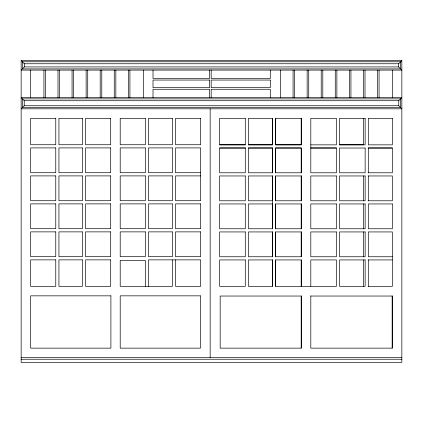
<?xml version="1.0" encoding="UTF-8"?>
<svg xmlns="http://www.w3.org/2000/svg" width="423" height="423" viewBox="0 0 423 423"><rect width="100%" height="100%" fill="white"/><g stroke="black" fill="none" stroke-linecap="round" stroke-linejoin="round"><path stroke-width="0.63" d="M24.323 66.929L21.15 70.096L401.85 70.096L398.678 66.929L24.323 66.929L24.323 63.757L21.15 60.589L21.15 362.411L401.85 362.411L401.85 60.589L21.15 60.589M24.233 105.734L21.15 108.817L401.85 108.817L398.767 105.734L24.233 105.734L24.233 100.722L21.15 97.639L401.85 97.639L398.767 100.722L24.233 100.722M24.323 63.757L398.678 63.757L401.85 60.589M219.669 144.798L245.282 144.798M248.449 144.798L272.507 144.798L272.507 118.329L248.449 118.329L248.449 144.851L272.423 144.851L272.423 118.329M339.584 144.798L363.558 144.798L363.558 118.329M310.805 144.851L336.417 144.851L336.417 118.329L310.805 118.329L310.805 172.785L336.417 172.785L336.417 147.965L310.805 147.965M368.042 147.965L392.338 147.965L392.338 172.785L368.042 172.785M219.669 148.024L245.282 148.024M248.449 148.024L272.423 148.024L272.423 172.785M310.805 148.024L336.417 148.024M392.338 148.024L368.311 148.024L368.311 172.785M200.645 172.721L175.54 172.721L175.54 147.902L200.645 147.902L200.645 200.714L175.54 200.714L175.54 175.894L200.645 175.894M368.042 175.957L392.338 175.957L392.338 200.777L368.042 200.777M392.338 256.756L368.311 256.756L368.311 231.936L392.338 231.936L392.338 286.334L368.042 286.334M368.042 259.928L392.338 259.928M310.805 296.042L392.338 296.042L392.338 348.145L310.805 348.145L310.805 295.841M21.15 357.657L401.85 357.657M21.15 359.243L401.85 359.243M398.767 100.722L398.767 105.734M398.678 63.757L398.678 66.929M392.338 70.096L392.338 97.639M392.142 295.841L392.142 348.145M379.066 70.096L379.066 97.639M377.48 70.096L377.48 97.639M368.311 175.957L368.311 200.777M368.311 259.928L368.311 286.334M365.001 70.096L365.001 97.639M363.558 175.957L363.558 200.777M363.558 203.944L363.558 228.769M363.558 231.936L363.558 256.756M363.558 259.928L363.558 286.334M363.415 70.096L363.415 97.639M350.931 70.096L350.931 97.639M349.35 70.096L349.35 97.639M336.867 70.096L336.867 97.639M335.28 70.096L335.28 97.639M322.802 70.096L322.802 97.639M321.216 70.096L321.216 97.639M310.805 286.334L310.805 259.928L336.417 259.928L336.417 286.334L275.59 286.334L275.59 259.928L301.292 259.928L301.292 286.334M308.732 70.096L308.732 97.639M307.151 70.096L307.151 97.639M301.292 295.841L301.292 348.145L220.172 348.145L220.172 296.042L301.202 296.042L301.202 348.145M301.202 118.329L301.202 144.851L275.59 144.851L275.59 118.329L301.292 118.329L301.292 144.798L275.68 144.798L275.68 118.329M301.202 172.785L301.202 148.024L275.59 148.024L275.59 172.785L301.292 172.785L301.292 147.965L275.68 147.965L275.68 172.785M301.202 175.957L301.202 200.777M301.202 203.944L301.202 228.769M301.202 231.936L301.202 256.756M301.202 259.928L301.202 286.334M294.667 70.096L294.667 97.639M293.081 70.096L293.081 97.639M280.602 70.096L280.602 97.639M275.68 175.957L275.68 200.777M275.68 203.944L275.68 228.769M275.68 231.936L275.68 256.756M275.68 259.928L275.68 286.334M272.423 175.957L272.423 228.769M272.423 231.936L272.423 256.756M272.423 259.928L272.423 286.334M270.297 70.096L270.297 78.467L211.177 78.467L211.177 70.096M270.297 97.639L270.297 89.269L211.177 89.269L211.177 97.639M210.157 108.817L210.157 357.657M209.591 70.096L209.591 78.467L153.01 78.467L153.01 70.096M209.591 97.639L209.591 89.269L153.01 89.269L153.01 97.639M175.54 259.865L175.54 286.334L200.645 286.334L200.645 259.865L148.484 259.865L148.484 286.334M172.373 259.865L172.373 286.334L120.211 286.334L120.211 260.378L145.316 260.378L145.316 286.334M143.503 70.096L143.503 97.639M129.919 70.096L129.919 97.639M128.333 70.096L128.333 97.639M115.849 70.096L115.849 97.639M114.268 70.096L114.268 97.639M101.784 70.096L101.784 97.639M100.198 70.096L100.198 97.639M87.72 70.096L87.72 97.639M86.133 70.096L86.133 97.639M73.65 70.096L73.65 97.639M72.069 70.096L72.069 97.639M59.585 70.096L59.585 97.639M57.999 70.096L57.999 97.639M45.52 70.096L45.52 97.639M43.934 70.096L43.934 97.639M30.662 70.096L30.662 97.639M400.66 61.779L22.34 61.779L22.34 68.912L400.66 68.912L400.66 61.779M209.591 80.053L153.01 80.053L153.01 87.683L209.591 87.683L209.591 80.053M270.297 80.053L211.177 80.053L211.177 87.683L270.297 87.683L270.297 80.053M400.607 98.882L22.393 98.882L22.393 107.574L400.607 107.574L400.607 98.882M55.767 118.329L30.662 118.329L30.662 144.735L55.767 144.735L55.767 118.329M82.427 118.329L58.934 118.329L58.934 144.735L82.427 144.735L82.427 118.329M110.699 118.329L85.594 118.329L85.594 144.735L110.699 144.735L110.699 118.329M145.316 118.329L120.211 118.329L120.211 144.735L145.316 144.735L145.316 118.329M172.373 118.329L148.484 118.329L148.484 144.735L172.373 144.735L172.373 118.329M200.645 118.329L175.54 118.329L175.54 144.735L200.645 144.735L200.645 118.329M245.282 118.329L219.669 118.329L219.669 144.851L245.282 144.851L245.282 118.329M365.144 118.329L339.584 118.329L339.584 144.851L365.144 144.851L365.144 118.329M392.338 118.329L368.311 118.329L368.311 144.851L392.338 144.851L392.338 118.329M55.767 147.902L30.662 147.902L30.662 172.721L55.767 172.721L55.767 147.902M82.427 147.902L58.934 147.902L58.934 172.721L82.427 172.721L82.427 147.902M110.699 147.902L85.594 147.902L85.594 172.721L110.699 172.721L110.699 147.902M145.316 147.902L120.211 147.902L120.211 172.721L145.316 172.721L145.316 147.902M172.373 147.902L148.484 147.902L148.484 172.721L172.373 172.721L172.373 147.902M245.282 147.965L219.669 147.965L219.669 172.785L245.282 172.785L245.282 147.965M272.507 147.965L248.449 147.965L248.449 172.785L272.507 172.785L272.507 147.965M365.144 148.024L339.584 148.024L339.584 172.785L365.144 172.785L365.144 148.024M55.767 175.894L30.662 175.894L30.662 200.714L55.767 200.714L55.767 175.894M82.427 175.894L58.934 175.894L58.934 200.714L82.427 200.714L82.427 175.894M110.699 175.894L85.594 175.894L85.594 200.714L110.699 200.714L110.699 175.894M145.316 175.894L120.211 175.894L120.211 200.714L145.316 200.714L145.316 175.894M172.373 175.894L148.484 175.894L148.484 200.714L172.373 200.714L172.373 175.894M245.282 175.957L219.669 175.957L219.669 200.777L245.282 200.777L245.282 175.957M272.507 175.957L248.449 175.957L248.449 200.777L272.507 200.777L272.507 175.957M301.292 175.957L275.59 175.957L275.59 200.777L301.292 200.777L301.292 175.957M336.417 175.957L310.805 175.957L310.805 200.777L336.417 200.777L336.417 175.957M365.144 175.957L339.584 175.957L339.584 200.777L365.144 200.777L365.144 175.957M55.767 203.881L30.662 203.881L30.662 228.706L55.767 228.706L55.767 203.881M82.427 203.881L58.934 203.881L58.934 228.706L82.427 228.706L82.427 203.881M110.699 203.881L85.594 203.881L85.594 228.706L110.699 228.706L110.699 203.881M145.316 203.881L120.211 203.881L120.211 228.706L145.316 228.706L145.316 203.881M172.373 203.881L148.484 203.881L148.484 228.706L172.373 228.706L172.373 203.881M200.645 203.881L175.54 203.881L175.54 228.706L200.645 228.706L200.645 203.881M245.282 203.944L219.669 203.944L219.669 228.769L245.282 228.769L245.282 203.944M272.507 203.944L248.449 203.944L248.449 228.769L272.507 228.769L272.507 203.944M301.292 203.944L275.59 203.944L275.59 228.769L301.292 228.769L301.292 203.944M336.417 203.944L310.805 203.944L310.805 228.769L336.417 228.769L336.417 203.944M365.144 203.944L339.584 203.944L339.584 228.769L365.144 228.769L365.144 203.944M392.338 203.944L368.311 203.944L368.311 228.769L392.338 228.769L392.338 203.944M55.767 231.873L30.662 231.873L30.662 256.692L55.767 256.692L55.767 231.873M82.427 231.873L58.934 231.873L58.934 256.692L82.427 256.692L82.427 231.873M110.699 231.873L85.594 231.873L85.594 256.692L110.699 256.692L110.699 231.873M145.316 231.873L120.211 231.873L120.211 256.692L145.316 256.692L145.316 231.873M172.373 231.873L148.484 231.873L148.484 256.692L172.373 256.692L172.373 231.873M200.645 231.873L175.54 231.873L175.54 256.692L200.645 256.692L200.645 231.873M245.282 231.936L219.669 231.936L219.669 256.756L245.282 256.756L245.282 231.936M272.507 231.936L248.449 231.936L248.449 256.756L272.507 256.756L272.507 231.936M301.292 231.936L275.59 231.936L275.59 256.756L301.292 256.756L301.292 231.936M336.417 231.936L310.805 231.936L310.805 256.756L336.417 256.756L336.417 231.936M365.144 231.936L339.584 231.936L339.584 256.756L365.144 256.756L365.144 231.936M55.767 259.865L30.662 259.865L30.662 286.334L55.767 286.334L55.767 259.865M82.427 259.865L58.934 259.865L58.934 286.334L82.427 286.334L82.427 259.865M110.699 259.865L85.594 259.865L85.594 286.334L110.699 286.334L110.699 259.865M245.282 259.928L219.669 259.928L219.669 286.334L245.282 286.334L245.282 259.928M272.507 259.928L248.449 259.928L248.449 286.334L272.507 286.334L272.507 259.928M365.144 259.928L339.584 259.928L339.584 286.334L365.144 286.334L365.144 259.928M110.9 295.841L30.662 295.841L30.662 348.145L110.9 348.145L110.9 295.841M200.449 295.841L120.211 295.841L120.211 348.145L200.449 348.145L200.449 295.841"/></g></svg>
